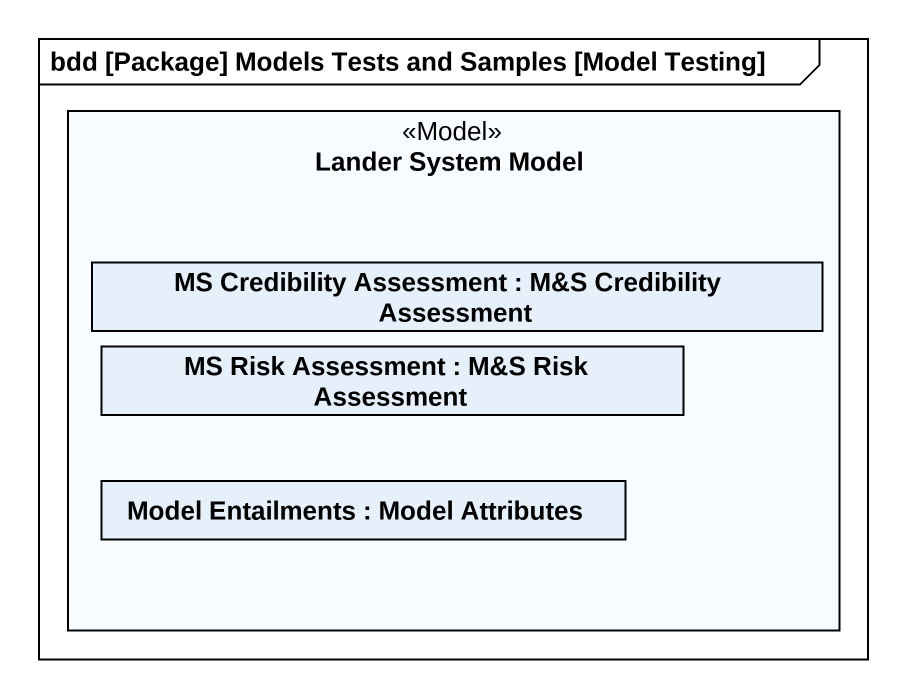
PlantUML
@startuml
mainframe bdd [Package] Models Tests and Samples [Model Testing]
rectangle "Lander System Model" as Lander_System_Model <<Model>> {
  rectangle "MS Credibility Assessment : M&S Credibility Assessment" as MS_Credibility_Assessment
  rectangle "MS Risk Assessment : M&S Risk Assessment" as MS_Risk_Assessment
  rectangle "Model Entailments : Model Attributes" as Model_Entailments
}
@enduml
